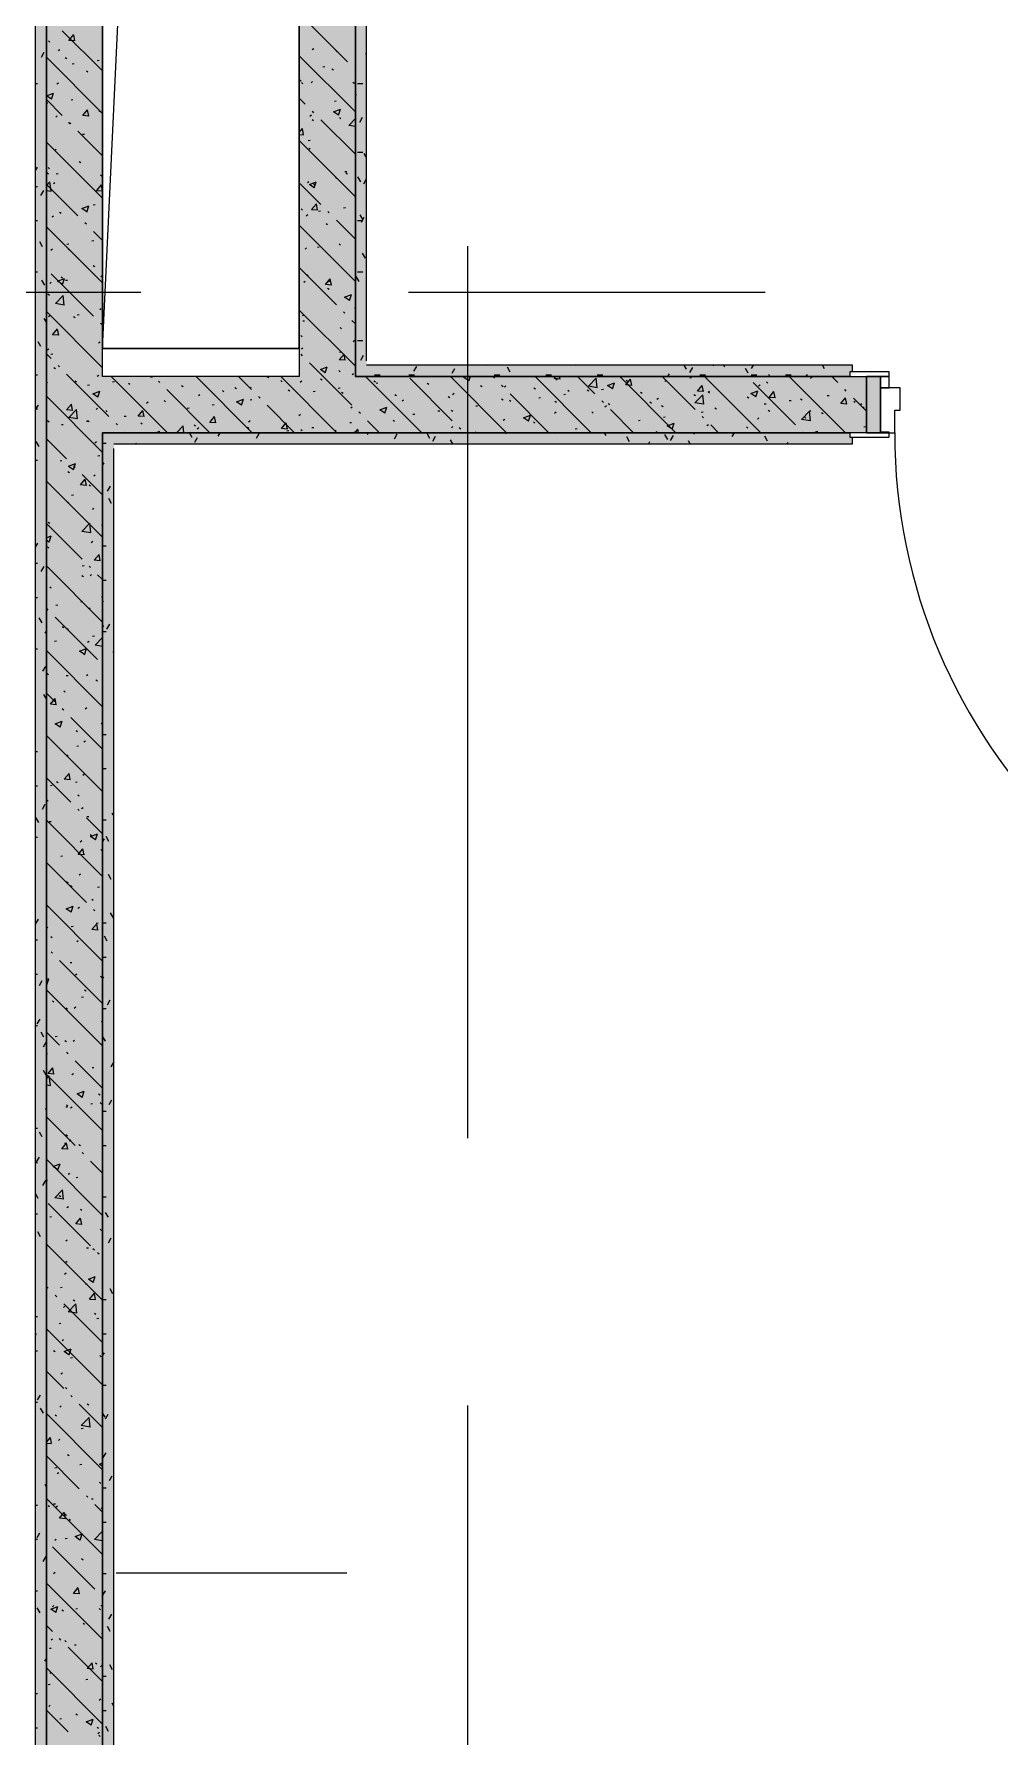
# Model space of a CAD drawing. Header units: millimetres. Extents: x -3817 to 677485, y -22715 to 103890.
# Drawn here: x 65931 to 67651, y 20640 to 23671 of the extents above; entities that cross this region are included whole.
import ezdxf

# ---------------------------------------------------------------- set-up
doc = ezdxf.new("R2010")
doc.units = ezdxf.units.MM
doc.layers.add('PDF _Геометрия', color=7, linetype='Continuous', true_color=0x1d1d1d)
doc.layers.add('PDF _Сплошная заливка', color=7, linetype='Continuous', true_color=0xffffff)

msp = doc.modelspace()

# ---------------------------------------------------------------- hatches: boundary and pattern name
at = {"layer": 'PDF _Сплошная заливка', "transparency": 33554559}
for points in [[(65933.3, 17441.3), (65953.3, 17441.3), (65953.3, 24711.3), (65933.3, 24711.3), (65933.3, 17971.4)], [(66403.3, 23061.3), (66503.3, 23061.3), (66503.3, 24611.4), (66403.3, 24611.4), (66403.3, 23623.1)], [(66503.3, 23081.3), (66523.3, 23081.3), (66523.3, 24611.4), (66503.3, 24611.4), (66503.3, 23623.1)], [(66721.3, 22961.3), (67413.3, 22961.3), (67413.3, 23061.3), (66053.3, 23061.3), (66053.3, 22961.3)]]:
    msp.add_hatch(color=256, dxfattribs=at).paths.add_polyline_path(points)
h = msp.add_hatch(color=256, dxfattribs=at)
h.paths.add_polyline_path([(78923.1, 23061.3), (78923.1, 23081.3), (78623.1, 23081.3), (78623.1, 23069.3), (78653.1, 23069.3), (78653.1, 23061.3), (78823.1, 23061.3)], flags=0)
h.paths.add_polyline_path([(77493.1, 23061.3), (77493.1, 23069.3), (77523.1, 23069.3), (77523.1, 23081.3), (76413.1, 23081.3), (76413.1, 23069.3), (76443.1, 23069.3), (76443.1, 23061.3), (77111.9, 23061.3)], flags=0)
h.paths.add_polyline_path([(68543.3, 23061.3), (69298.3, 23061.3), (69298.3, 23069.3), (69303.3, 23069.3), (69303.3, 23081.3), (68538.3, 23081.3), (68538.3, 23069.3), (68543.3, 23069.3), (68543.3, 23061.5)], flags=0)
h.paths.add_polyline_path([(66721.3, 23061.3), (67383.3, 23061.5), (67383.3, 23069.3), (67388.3, 23069.3), (67388.3, 23081.3), (66503.3, 23081.3), (66503.3, 23061.3)], flags=0)
h.paths.add_polyline_path([(70458.3, 23061.3), (74933.1, 23061.5), (74933.1, 23069.3), (74963.1, 23069.3), (74963.1, 23081.3), (70453.3, 23081.3), (70453.3, 23069.3), (70458.3, 23069.3)], flags=0)
h = msp.add_hatch(color=256, dxfattribs=at)
h.paths.add_polyline_path([(68658.3, 22941.3), (68678.3, 22941.3), (68678.3, 22961.3), (68543.3, 22960.5), (68543.3, 22953.4), (68538.3, 22953.4), (68538.3, 22941.3), (68650.3, 22941.3)], flags=0)
h.paths.add_polyline_path([(66094.2, 22941.3), (67388.3, 22941.3), (67388.3, 22953.4), (67383.3, 22953.4), (67383.3, 22961.3), (66073.3, 22961.3), (66073.3, 22941.3)], flags=0)

# ---------------------------------------------------------------- linework, layer by layer
at = {"layer": 'PDF _Геометрия', "color": 9, "lineweight": 9, "true_color": 0xc0c0c0}
for points in [[(67383.3, 23061.3), (66503.3, 23061.3), (66503.3, 24611.4), (66403.3, 24611.4), (66403.3, 23061.3), (66053.3, 23061.3), (66053.3, 24611.4), (66403.3, 24611.4), (66403.3, 24711.3), (66053.3, 24711.3), (65953.3, 24711.3), (65953.3, 17461.3), (66053.3, 17461.3), (66803.3, 17461.3), (66803.3, 16791.3), (66803.3, 17441.3), (66803.3, 17461.3), (65953.3, 17461.3), (65953.3, 24711.3), (66383.3, 24711.3), (66403.3, 24711.3), (66403.3, 25211.3), (66883.3, 25211.3), (66895.3, 25211.3)], [(67003.3, 25181.3), (67003.3, 24611.4), (66523.3, 24611.4), (66503.3, 24611.4), (66503.3, 23081.3), (66503.3, 23061.3), (67388.3, 23061.3)], [(66375.3, 24731.3), (65933.3, 24731.3), (65933.3, 24711.3), (65933.3, 17441.3), (65953.3, 17441.3)], [(67388.3, 23069.3), (67388.3, 23081.3)], [(67413.3, 22961.3), (67413.3, 23061.3)], [(68543.3, 22961.3), (68678.3, 22961.3), (68678.3, 17561.3), (66053.3, 17561.3), (66053.3, 18611.3), (66403.3, 18611.3), (66403.3, 18711.3), (66053.3, 18711.3), (66053.3, 19111.3), (66403.3, 19111.3), (66403.3, 19211.3), (66053.3, 19211.3), (66053.3, 22961.3), (67383.3, 22961.3)], [(67388.3, 22961.3), (66073.3, 22961.3), (66053.3, 22961.3), (66053.3, 19231.3), (66053.3, 19211.3), (67003.3, 19211.3), (67003.3, 18611.3), (66073.3, 18611.3), (66053.3, 18611.3), (66053.3, 17561.3), (66073.3, 17561.3), (68678.3, 17561.3), (68678.3, 17581.4), (68678.3, 22941.3), (68678.3, 22961.3), (68538.3, 22961.3)], [(67388.3, 22941.3), (67388.3, 22953.4)]]:
    msp.add_lwpolyline(points, dxfattribs=at)
at = {"layer": 'PDF _Геометрия', "color": 7, "lineweight": 9}
for points in [[(66523.3, 23089.4), (66523.3, 24591.3)], [(66053.3, 23111.3), (66111.6, 24353), (66403.3, 24411.3)], [(67388.3, 23081.3), (66523.3, 23081.3)], [(66073.3, 22941.3), (66094.2, 22941.3), (67388.3, 22941.3)], [(66073.3, 19231.3), (66073.3, 19252.3), (66073.3, 22933.3)], [(66077.3, 20932.4), (66488.2, 20932.4)]]:
    msp.add_lwpolyline(points, dxfattribs=at)
for points in [[(66403.3, 24411.3), (66403.3, 23111.3), (66053.3, 23111.3), (66053.3, 24411.3)], [(66403.3, 24411.3), (66053.3, 24411.3), (66053.3, 23111.3), (66403.3, 23111.3)]]:
    msp.add_lwpolyline(points, close=True, dxfattribs=at)
at = {"layer": 'PDF _Геометрия', "color": 252, "lineweight": 9, "true_color": 0x878787}
for points in [[(66053.3, 23605), (65981.6, 23676.6)], [(66003.9, 23658.6), (65993.3, 23659.5), (66001.9, 23669.7)], [(66003.9, 23658.5), (66001.9, 23669.6)], [(66489.5, 23621.3), (66414.1, 23696.7)], [(65957.1, 23658.5), (65959.5, 23656.3)], [(65974.2, 23641.3), (65976.9, 23643.3)], [(66426.6, 23643.2), (66429.3, 23645.2)], [(66468.2, 23641.4), (66470.7, 23639.2)], [(66053.3, 23529.5), (65953.3, 23629.5)], [(65986.9, 23629.1), (65989.7, 23627.3)], [(65999.4, 23617.9), (66002.7, 23618.3)], [(66043.9, 23623.7), (66047.2, 23624.2)], [(66503.3, 23532.1), (66403.3, 23632.1)], [(66445.4, 23612.6), (66448.7, 23613.1)], [(66461.4, 23609.1), (66464.3, 23607.3)], [(66503.3, 23607.6), (66502.1, 23608.7)], [(65972.1, 23582.1), (65974.7, 23584.1)], [(66024.4, 23605.3), (66027.2, 23603.5)], [(66403.3, 23607.1), (66404.2, 23607.2)], [(66404, 23589.2), (66406.9, 23587.4)], [(66407.1, 23584.6), (66409.6, 23582.3)], [(66424.5, 23584), (66427.1, 23586.1)], [(66498.9, 23585.2), (66501.8, 23583.4)], [(65981.6, 23525.7), (65953.3, 23554.1)], [(65953.3, 23547.8), (65955.9, 23548.2)], [(65962.3, 23554.6), (65953.5, 23560.6), (65965.9, 23565.4)], [(65962.3, 23554.6), (65965.9, 23565.3)], [(65997.1, 23553.6), (66000.5, 23554.1)], [(66414.1, 23545.9), (66403.3, 23556.7)], [(66466, 23551.4), (66469.3, 23551.8)], [(65953.3, 23537.6), (65954.3, 23537)], [(65969.9, 23522.9), (65972.6, 23524.9)], [(66028.6, 23524.8), (66018, 23525.7), (66026.5, 23536)], [(66028.6, 23524.8), (66026.5, 23535.9)], [(66046.4, 23534.8), (66049.3, 23533)], [(66422.3, 23524.8), (66425, 23526.9)], [(66426.1, 23518.7), (66428.9, 23516.9)], [(66429.2, 23530.8), (66426.7, 23533.3)], [(66503.3, 23456.7), (66441.8, 23518.2)], [(66473.4, 23526.1), (66464.5, 23532.1), (66477, 23536.9)], [(66473.4, 23526.1), (66477, 23536.8)], [(66475, 23522.4), (66477.5, 23520.1)], [(66503.3, 23506.1), (66491.4, 23507.9), (66503.3, 23520.3)], [(65992.3, 23513.4), (65994.8, 23511.1)], [(65996.7, 23510.7), (65994.2, 23513.2)], [(66053.3, 23454.1), (66009.3, 23498.1)], [(66017.7, 23492.4), (66021, 23492.8)], [(66403.3, 23495.5), (66409.1, 23502.5)], [(66403.3, 23492), (66411.2, 23491.3)], [(66411.2, 23491.3), (66409.1, 23502.4)], [(65953.3, 23483.9), (65953.7, 23483.9)], [(66053.3, 23378.6), (65953.3, 23478.6)], [(65967.8, 23463.7), (65970.4, 23465.7)], [(66503.3, 23381.2), (66403.3, 23481.2)], [(66419.2, 23481.2), (66422.5, 23481.7)], [(66420.1, 23465.6), (66422.8, 23467.7)], [(65956.5, 23433.4), (65959, 23431.1)], [(66011.8, 23443.9), (66014.6, 23442.1)], [(65953.3, 23401.4), (65959.6, 23408)], [(66009.3, 23347.2), (65953.3, 23403.2)], [(65954.4, 23424), (65957.2, 23422.2)], [(65961.6, 23391.1), (65959.6, 23408)], [(65965.6, 23404.5), (65968.3, 23406.5)], [(65970.9, 23422.2), (65974.2, 23422.7)], [(66053.2, 23391.1), (66042.6, 23392), (66051.2, 23402.2)], [(66049.3, 23420), (66052.1, 23418.2)], [(66053.3, 23391), (66051.2, 23402.2)], [(66441.8, 23367.3), (66403.3, 23405.8)], [(66418, 23406.4), (66420.6, 23408.5)], [(66430.1, 23397.2), (66421.3, 23403.2), (66433.7, 23407.9)], [(66428.9, 23404), (66431.8, 23402.2)], [(66430.1, 23397.2), (66433.7, 23407.9)], [(66467.7, 23416.3), (66470.1, 23414)], [(66484.7, 23425.9), (66488, 23426.3)], [(66486.4, 23423.8), (66489.2, 23422)], [(65953.3, 23392.4), (65961.5, 23391.1)], [(66036.4, 23366.9), (66039.8, 23367.3)], [(66425.2, 23358.5), (66433.8, 23368.7)], [(66435.9, 23357.6), (66433.8, 23368.7)], [(65963.4, 23345.3), (65966.1, 23347.4)], [(65976.4, 23353.5), (65979.3, 23351.7)], [(66025.2, 23354.1), (66016.3, 23360.1), (66028.8, 23364.8)], [(66025.2, 23354), (66028.8, 23364.8)], [(66052.9, 23345.1), (66053.3, 23344.8)], [(66406.6, 23359.5), (66409, 23357.2)], [(66415.8, 23347.3), (66418.5, 23349.3)], [(66425.2, 23358.5), (66435.8, 23357.6)], [(66437.9, 23355.8), (66441.3, 23356.2)], [(66456.8, 23352.3), (66454.3, 23354.8)], [(66503.3, 23305.8), (66469.4, 23339.7)], [(66482.4, 23361.6), (66485.8, 23362.1)], [(66053.3, 23227.7), (65953.3, 23327.7)], [(66024.4, 23332.1), (66021.8, 23334.6)], [(66053.3, 23303.2), (66036.9, 23319.6)], [(66503.3, 23230.4), (66403.3, 23330.4)], [(66451, 23333.5), (66453.8, 23331.7)], [(65961.3, 23286.1), (65963.9, 23288.2)], [(65989.7, 23296.8), (65993, 23297.2)], [(65991.8, 23288.3), (65994.3, 23286)], [(66034.2, 23302.6), (66037.5, 23303.1)], [(66052.6, 23298.6), (66053.3, 23299.2)], [(66413.6, 23288.1), (66416.3, 23290.1)], [(66435.7, 23291.5), (66439, 23292)], [(66474.5, 23297.2), (66476.9, 23295)], [(66503, 23300.4), (66503.3, 23300.4)], [(66036.7, 23258.7), (66039.5, 23256.9)], [(66469.4, 23188.8), (66403.3, 23255)], [(65959.1, 23226.9), (65961.8, 23229)], [(66036.9, 23168.7), (65961.5, 23244.1)], [(65981.9, 23225.2), (65973.1, 23231.1), (65985.5, 23235.9)], [(65979.3, 23238.8), (65982.1, 23237)], [(65981.9, 23225.1), (65985.5, 23235.9)], [(65987.4, 23232.5), (65990.7, 23232.9)], [(66050.4, 23239.5), (66053.1, 23241.5)], [(66411.5, 23228.9), (66414.1, 23230.9)], [(66416.4, 23242.6), (66419.2, 23240.8)], [(66460.5, 23223.9), (66449.9, 23224.8), (66458.4, 23235)], [(66453.9, 23218.7), (66456.7, 23216.9)], [(66456.2, 23230.3), (66459.6, 23230.7)], [(66460.5, 23223.8), (66458.5, 23235)], [(65956, 23208.2), (65958.5, 23206)], [(65985.1, 23188.5), (65969.3, 23190.9), (65983.1, 23205.4)], [(65985.1, 23188.5), (65983.2, 23205.3)], [(66467.1, 23191.1), (66469.6, 23188.9)], [(66493, 23196.7), (66484.1, 23202.6), (66496.6, 23207.4)], [(66493, 23196.6), (66496.6, 23207.4)], [(66501.7, 23183), (66503.3, 23184.2)], [(66053.3, 23076.9), (65953.3, 23176.9)], [(65956.9, 23167.8), (65959.6, 23169.8)], [(66001.3, 23168.3), (66004.2, 23166.5)], [(66008, 23171.2), (66011.3, 23171.7)], [(66048.2, 23180.3), (66050.9, 23182.3)], [(66052, 23153.6), (66049.5, 23156.1)], [(66503.3, 23079.5), (66403.3, 23179.5)], [(66409.3, 23169.7), (66412, 23171.7)], [(66409.5, 23160.1), (66412.8, 23160.6)], [(66484.5, 23173.7), (66482, 23176.2)], [(66503.3, 23155), (66497.1, 23161.2)], [(65975.1, 23134.8), (65964.4, 23135.7), (65973, 23145.9)], [(65975.1, 23134.7), (65973, 23145.8)], [(66406, 23134.3), (66408.5, 23132)], [(66475.9, 23148.2), (66478.7, 23146.4)], [(66499.5, 23123.8), (66502.2, 23125.9)], [(65961.5, 23093.3), (65953.3, 23101.5)], [(65954.8, 23108.6), (65957.4, 23110.6)], [(65961.2, 23101.1), (65964.5, 23101.5)], [(66046.1, 23121.1), (66048.7, 23123.1)], [(66052.4, 23120), (66053.3, 23119.1)], [(66409.1, 23098.3), (66406.6, 23100.8)], [(66407.2, 23110.5), (66409.8, 23112.5)], [(66485.2, 23090.1), (66474.5, 23091.1), (66483.1, 23101.3)], [(66475, 23104.8), (66478.3, 23105.2)], [(66485.2, 23090.1), (66483.1, 23101.2)], [(65966.7, 23077.4), (65969.5, 23075.6)], [(65976.6, 23078.2), (65974.1, 23080.7)], [(66064.6, 22990.2), (66053.3, 23001.5), (65989.2, 23065.6)], [(65991.3, 23063.1), (65993.8, 23060.8)], [(66043.9, 23061.9), (66046.6, 23063.9)], [(66497.1, 23010.3), (66446, 23061.3), (66421.6, 23085.7)], [(66449.7, 23067.8), (66440.9, 23073.7), (66453.3, 23078.5)], [(66449.7, 23067.7), (66453.3, 23078.4)], [(66473.9, 23072.1), (66476.4, 23069.8)], [(66497.3, 23064.6), (66500, 23066.7)], [(65953.3, 23049.9), (65955.3, 23051.4)], [(66004.2, 23053.5), (66007, 23051.7)], [(66026.7, 23045.8), (66030, 23046.2)], [(66044.8, 23024.6), (66036, 23030.6), (66048.4, 23035.4)], [(66044.8, 23024.6), (66048.4, 23035.3)], [(66168.8, 22961.3), (66068.8, 23061.3)], [(66071.2, 23051.6), (66074.5, 23052.1)], [(66099.1, 23049.5), (66101.9, 23047.7)], [(66138.6, 23060.5), (66141.9, 23060.9)], [(66155.1, 23050.5), (66152.6, 23053)], [(66243.1, 22962.5), (66167.7, 23037.9)], [(66194, 23045.5), (66196.9, 23043.7)], [(66319.7, 22961.3), (66219.7, 23061.3)], [(66266.6, 23036.5), (66269, 23034.2)], [(66288.9, 23041.5), (66291.8, 23039.7)], [(66318.5, 23037.9), (66295.1, 23061.3)], [(66315.2, 23039.9), (66317.9, 23042)], [(66346.4, 23061.3), (66349.2, 23059.6)], [(66370.3, 23054.3), (66372.7, 23052)], [(66470.5, 22961.3), (66370.5, 23061.3)], [(66383.9, 23037.5), (66386.7, 23035.7)], [(66405, 23051.3), (66407.7, 23053.4)], [(66428.2, 23034.7), (66431.5, 23035.1)], [(66441.3, 23057.4), (66444.1, 23055.6)], [(66472.7, 23040.5), (66476, 23041)], [(66478.8, 23033.5), (66481.6, 23031.7)], [(66621.4, 22961.3), (66521.4, 23061.3)], [(66536.2, 23053.4), (66539, 23051.6)], [(66540.1, 23049.4), (66543.4, 23049.8)], [(66675.6, 22982.6), (66600.2, 23058.1)], [(66631.1, 23049.4), (66633.9, 23047.6)], [(66772.3, 22961.3), (66672.3, 23061.3)], [(66705.2, 23053.5), (66696.4, 23059.5), (66701.3, 23061.3)], [(66705.2, 23053.5), (66707.9, 23061.3)], [(66726, 23045.3), (66728.9, 23043.5)], [(66751, 23058.1), (66747.7, 23061.3)], [(66766.1, 23043), (66763.6, 23045.5)], [(66768.6, 23042.7), (66771.3, 23044.7)], [(66820.9, 23041.3), (66823.8, 23039.5)], [(66923.1, 22961.3), (66823.1, 23061.3)], [(66867.8, 23056.7), (66857.1, 23057.6), (66860.3, 23061.3)], [(66859.9, 23055.2), (66862.6, 23057.3)], [(66867.8, 23056.6), (66866.9, 23061.3)], [(66881.4, 23037.2), (66883.8, 23034.9)], [(66929.6, 23030.4), (66898.6, 23061.3)], [(66915.9, 23037.3), (66918.7, 23035.5)], [(66933.9, 23041.3), (66918.1, 23043.8), (66931.9, 23058.2)], [(66933.9, 23041.3), (66931.9, 23058.2)], [(66941.6, 23038.3), (66944.9, 23038.7)], [(66960.8, 23039.3), (66951.9, 23045.2), (66964.4, 23050)], [(66960.8, 23039.2), (66964.4, 23050)], [(67074, 22961.3), (66974, 23061.3)], [(66995.3, 23045.5), (66984.7, 23046.4), (66993.2, 23056.6)], [(66985.1, 23055), (66987.5, 23052.7)], [(66995.3, 23045.4), (66993.3, 23056.6)], [(67010.8, 23033.3), (67013.6, 23031.5)], [(67108.1, 23002.7), (67049.5, 23061.3)], [(67053.9, 23053.1), (67057.2, 23053.5)], [(67098.4, 23058.9), (67101.7, 23059.4)], [(67122.8, 23034.3), (67112.2, 23035.3), (67120.8, 23045.5)], [(67122.8, 23034.3), (67120.8, 23045.4)], [(67224.9, 22961.3), (67124.9, 23061.3)], [(67131.2, 23033.3), (67133.9, 23035.3)], [(67131.4, 23033.8), (67133.8, 23031.5)], [(67216.3, 23025), (67207.4, 23031), (67219.9, 23035.8)], [(67286.6, 22975.1), (67211.2, 23050.5)], [(67216.3, 23025), (67219.9, 23035.7)], [(67221, 23044.6), (67223.7, 23046.7)], [(67235, 23051.6), (67237.5, 23049.3)], [(67250.3, 23023.2), (67239.7, 23024.1), (67248.3, 23034.3)], [(67250.4, 23023.1), (67248.3, 23034.3)], [(67375.7, 22961.3), (67275.7, 23061.3)], [(67313.4, 23058), (67316, 23060)], [(67362.1, 23050.5), (67351.2, 23061.3)], [(67377.1, 23035.4), (67374.6, 23037.9)], [(66053.3, 22926), (65953.3, 23026)], [(65999.7, 23001), (65989.1, 23001.9), (65997.7, 23012.2)], [(66008.7, 22985.9), (65992.9, 22988.3), (66006.7, 23002.8)], [(65999.7, 23001), (65997.7, 23012.1)], [(66008.7, 22985.8), (66006.7, 23002.7)], [(66041.7, 23002.7), (66044.4, 23004.7)], [(66131.6, 23014.1), (66134.2, 23016.1)], [(66162.9, 23018.7), (66165.3, 23016.4)], [(66204.1, 23005.1), (66207.4, 23005.6)], [(66223.9, 23027.4), (66226.6, 23029.5)], [(66248.6, 23011), (66251.9, 23011.4)], [(66300.3, 23010.4), (66291.5, 23016.4), (66303.9, 23021.1)], [(66300.3, 23010.4), (66303.9, 23021.1)], [(66315.9, 23019.9), (66319.2, 23020.3)], [(66333.6, 23022.9), (66331.1, 23025.4)], [(66395.1, 22961.3), (66346.2, 23010.3)], [(66495.2, 23005.5), (66497.8, 23007.5)], [(66555.8, 22996.2), (66547, 23002.1), (66559.4, 23006.9)], [(66555.9, 22996.1), (66559.5, 23006.9)], [(66573.7, 23029.5), (66576.5, 23027.7)], [(66586.5, 23018), (66589.1, 23020)], [(66668.6, 23025.5), (66671.4, 23023.7)], [(66676.3, 23029.4), (66678.9, 23031.4)], [(66717.4, 23008.8), (66720.7, 23009.2)], [(66763.5, 23021.5), (66766.3, 23019.7)], [(66777.7, 23019.4), (66780.2, 23017.1)], [(66847.7, 22961.3), (66778.7, 23030.4)], [(66829.7, 23023.5), (66833, 23024)], [(66858.4, 23017.4), (66861.3, 23015.6)], [(66874.2, 23029.4), (66877.5, 23029.8)], [(66944.7, 23015.3), (66942.1, 23017.8)], [(66947.6, 23007.4), (66950.2, 23009.4)], [(66953.3, 23013.4), (66956.2, 23011.6)], [(66998.6, 22961.3), (66957.2, 23002.7)], [(67027.7, 23016), (67030.1, 23013.7)], [(67039.9, 23020.7), (67042.6, 23022.8)], [(67048.3, 23009.4), (67051.1, 23007.6)], [(67105.7, 23029.3), (67108.5, 23027.5)], [(67123.6, 23011.9), (67107.8, 23014.4), (67121.7, 23028.8)], [(67123.7, 23011.9), (67121.7, 23028.8)], [(67143.2, 23005.4), (67146, 23003.6)], [(67200.6, 23025.3), (67203.4, 23023.5)], [(67231.2, 23012.4), (67234.5, 23012.9)], [(67275.7, 23018.3), (67279.1, 23018.7)], [(67295.5, 23021.3), (67298.3, 23019.5)], [(67343.1, 23027.2), (67346.4, 23027.6)], [(67377.9, 23012), (67367.3, 23013), (67375.8, 23023.2)], [(67377.9, 23012), (67375.8, 23023.1)], [(67413.3, 22999.3), (67389.7, 23022.9)], [(67390.4, 23017.3), (67393.2, 23015.5)], [(67402.5, 23011.3), (67405.1, 23013.3)], [(67406.6, 23007.1), (67409.1, 23004.9)], [(65955.5, 22983.1), (65958, 22980.8)], [(65979.9, 22975.6), (65983.3, 22976.1)], [(66024.4, 22981.5), (66027.8, 22981.9)], [(66026.3, 22983), (66029.1, 22981.2)], [(66059.2, 23000.9), (66061.7, 22998.6)], [(66079.7, 22975.1), (66077.2, 22977.6)], [(66091.8, 22990.4), (66095.1, 22990.8)], [(66127.3, 22989.9), (66116.6, 22990.8), (66125.2, 23001)], [(66121.2, 22979), (66124, 22977.2)], [(66127.3, 22989.8), (66125.2, 23000.9)], [(66185, 22961.3), (66196.5, 22973.3)], [(66197.9, 22961.3), (66196.5, 22973.3)], [(66216.1, 22975), (66218.9, 22973.2)], [(66254.8, 22978.7), (66244.2, 22979.6), (66252.7, 22989.8)], [(66254.8, 22978.6), (66252.7, 22989.8)], [(66313, 22980.7), (66315.7, 22982.8)], [(66382.3, 22967.5), (66371.7, 22968.5), (66380.3, 22978.7)], [(66382.3, 22967.5), (66380.3, 22978.6)], [(66402.8, 22992.1), (66405.5, 22994.2)], [(66493.3, 22979.3), (66496.6, 22979.7)], [(66512.2, 22995.2), (66509.6, 22997.7)], [(66546, 22961.3), (66524.7, 22982.6)], [(66570.3, 22983.8), (66572.8, 22981.5)], [(66605.6, 22994), (66608.9, 22994.5)], [(66650.1, 22999.9), (66653.4, 23000.3)], [(66674, 23001.6), (66676.5, 22999.3)], [(66674.1, 22970.2), (66676.8, 22972.2)], [(66766.5, 22983.5), (66769.1, 22985.5)], [(66811.4, 22981.9), (66802.5, 22987.9), (66815, 22992.7)], [(66811.4, 22981.9), (66815, 22992.6)], [(66820.3, 22980.4), (66822.8, 22978.1)], [(66857.8, 22996), (66860.4, 22998.1)], [(66924, 22998.2), (66926.4, 22995.9)], [(67007.1, 22982.9), (67010.4, 22983.4)], [(67051.6, 22988.8), (67054.9, 22989.2)], [(67066.9, 22967.7), (67058, 22973.7), (67070.5, 22978.4)], [(67066.9, 22967.6), (67070.5, 22978.4)], [(67118.9, 22997.7), (67122.3, 22998.1)], [(67123.2, 22987.7), (67120.7, 22990.2)], [(67129, 22974.1), (67131.7, 22976.1)], [(67149.5, 22961.3), (67135.8, 22975.1)], [(67218.8, 22985.5), (67221.5, 22987.5)], [(67238.1, 23001.4), (67240.9, 22999.6)], [(67313.4, 22982.5), (67297.6, 22984.9), (67311.4, 22999.4)], [(67302.9, 22989.3), (67305.4, 22987.1)], [(67311.2, 22998.8), (67313.9, 23000.8)], [(67313.4, 22982.4), (67311.4, 22999.3)], [(67333, 22997.4), (67335.8, 22995.6)], [(67408.6, 22971.8), (67411.9, 22972.3)], [(65989.2, 22914.7), (65953.3, 22950.6)], [(66039.6, 22943.5), (66042.2, 22945.6)], [(66093.4, 22961.3), (66092.2, 22962.5)], [(66148.1, 22961.3), (66154.5, 22963.8)], [(66153.7, 22961.3), (66154.5, 22963.8)], [(66221.7, 22968.2), (66224.4, 22970.3)], [(66311, 22971), (66313.8, 22969.2)], [(66381.4, 22964.5), (66384.8, 22965)], [(66405.9, 22967), (66408.7, 22965.2)], [(66425.9, 22970.4), (66429.3, 22970.8)], [(66466.6, 22966), (66469.1, 22963.7)], [(66500.8, 22963), (66503.4, 22961.3)], [(66502.6, 22961.3), (66507.8, 22967.5)], [(66508.9, 22961.3), (66507.8, 22967.5)], [(66690.7, 22967.5), (66688.2, 22970.1)], [(66716.6, 22962.6), (66717.9, 22961.3)], [(66894.8, 22968.1), (66898.1, 22968.6)], [(67037.8, 22961.5), (67040.4, 22963.6)], [(67199.3, 22971.5), (67201.7, 22969.3)], [(67300.4, 22961.3), (67299.2, 22962.5)], [(67318.6, 22961.3), (67326, 22964.2)], [(67325.1, 22961.3), (67326, 22964.1)], [(65977.7, 22911.4), (65981, 22911.8)], [(66045, 22920.2), (66048.3, 22920.7)], [(65991.6, 22892.2), (65994.5, 22890.4)], [(65992.7, 22901.7), (66005.1, 22906.5)], [(65992.7, 22901.7), (66001.5, 22895.7)], [(66001.6, 22895.7), (66005.2, 22906.4)], [(66004.2, 22899.6), (66001.7, 22902.2)], [(66053.3, 22850.6), (66016.8, 22887.1)], [(66037.4, 22884.3), (66040.1, 22886.4)], [(66051.8, 22894.8), (66053.3, 22893.5)], [(66053.3, 22775.1), (65953.3, 22875.1)], [(66024.4, 22867.3), (66013.8, 22868.2), (66022.3, 22878.4)], [(66024.4, 22867.2), (66022.4, 22878.4)], [(66029.1, 22868.3), (66031.9, 22866.5)], [(65990.8, 22838), (65993.2, 22835.7)], [(65998.2, 22850.1), (66001.6, 22850.5)], [(66035.3, 22825.1), (66037.9, 22827.2)], [(66016.8, 22736.2), (65953.3, 22799.8)], [(65956.3, 22801.8), (65959.1, 22800)], [(66032.3, 22783.2), (66016.4, 22785.7), (66030.3, 22800.1)], [(66032.3, 22783.2), (66030.3, 22800.1)], [(66051.2, 22797.8), (66053.3, 22796.5)], [(65953.3, 22780.2), (65954.8, 22780.4)], [(65953.3, 22774.2), (65961.9, 22777.5)], [(65953.3, 22770.2), (65958.3, 22766.8)], [(65958.3, 22766.7), (65961.9, 22777.5)], [(66033.1, 22766), (66035.8, 22768)], [(65955, 22757.9), (65957.4, 22755.7)], [(66049.1, 22733.5), (66038.4, 22734.5), (66047, 22744.7)], [(66049.1, 22733.5), (66047, 22744.6)], [(66053.3, 22624.3), (65953.3, 22724.3)], [(66016.5, 22706.9), (66019.4, 22705.1)], [(66017, 22724.6), (66020.3, 22725.1)], [(66031.9, 22721.1), (66029.4, 22723.6)], [(66030.9, 22706.8), (66033.6, 22708.8)], [(66053.3, 22699.8), (66044.5, 22708.5)], [(65959.1, 22687.1), (65962, 22685.3)], [(66051.3, 22669.7), (66053.3, 22667.9)], [(65956.5, 22645.7), (65954, 22648.2)], [(65970.2, 22654.5), (65973.5, 22655)], [(66014.7, 22660.4), (66018, 22660.8)], [(66028.8, 22647.6), (66031.4, 22649.6)], [(66044.5, 22557.7), (65969, 22633.1)], [(65981.2, 22616.6), (65984, 22614.8)], [(65990.2, 22612.8), (65992.7, 22610.6)], [(65967.9, 22590.2), (65971.3, 22590.7)], [(66026.6, 22588.4), (66029.3, 22590.4)], [(66035.3, 22599.1), (66038.6, 22599.6)], [(66053.3, 22581), (66040, 22583.1), (66053.3, 22596.9)], [(66053.3, 22473.4), (65953.3, 22573.4)], [(66021.1, 22566.3), (66012.3, 22572.2), (66024.7, 22577)], [(66021.2, 22566.2), (66024.8, 22577)], [(65954.4, 22532.8), (65956.9, 22530.5)], [(65988.5, 22529), (65991.8, 22529.4)], [(66024.5, 22529.2), (66027.1, 22531.2)], [(66041.5, 22521.7), (66044.3, 22519.9)], [(65969, 22482.2), (65953.3, 22498)], [(65970.9, 22477.2), (65960.3, 22478.1), (65968.8, 22488.4)], [(65970.9, 22477.2), (65968.8, 22488.3)], [(65984, 22501.8), (65986.9, 22500)], [(65984.1, 22467.2), (65981.6, 22469.7)], [(66022.3, 22470), (66025, 22472)], [(65977.9, 22437.3), (65969, 22443.3), (65981.5, 22448.1)], [(65977.9, 22437.3), (65981.5, 22448)], [(66053.3, 22398), (65996.7, 22454.6)], [(66006.1, 22431.3), (66008.9, 22429.5)], [(66050.8, 22444.5), (66053.3, 22442.3)], [(66053.3, 22322.5), (65953.3, 22422.5)], [(66007.2, 22403.5), (66010.6, 22404)], [(66020.1, 22410.8), (66022.8, 22412.9)], [(66051.8, 22409.4), (66053.3, 22409.6)], [(65989.7, 22387.7), (65992.2, 22385.4)], [(65996.7, 22303.7), (65953.3, 22347.2)], [(65971.5, 22340.5), (65974.3, 22338.7)], [(65995.6, 22343.5), (65984.9, 22344.4), (65993.5, 22354.6)], [(65995.6, 22343.4), (65993.5, 22354.6)], [(66005, 22339.3), (66008.3, 22339.7)], [(66018, 22351.6), (66020.6, 22353.7)], [(65953.9, 22307.7), (65956.4, 22305.4)], [(65960.5, 22333.4), (65963.8, 22333.8)], [(66009, 22316.6), (66011.8, 22314.8)], [(66011.8, 22288.6), (66009.3, 22291.1)], [(66015.8, 22292.4), (66018.5, 22294.5)], [(66053.3, 22247.2), (66024.4, 22276.1)], [(66025.5, 22278), (66028.9, 22278.4)], [(66053.3, 22171.7), (65953.3, 22271.7)], [(65958.2, 22269.1), (65961.5, 22269.6)], [(66031, 22246.1), (66033.8, 22244.3)], [(66040.7, 22236.8), (66031.9, 22242.8), (66044.4, 22247.6)], [(66040.8, 22236.8), (66044.4, 22247.5)], [(66020.2, 22209.7), (66009.6, 22210.7), (66018.2, 22220.9)], [(66013.6, 22233.3), (66016.3, 22235.3)], [(66020.2, 22209.7), (66018.2, 22220.8)], [(66050.3, 22219.4), (66052.7, 22217.1)], [(66024.4, 22125.2), (65953.3, 22196.3)], [(65978.8, 22207.9), (65982.1, 22208.3)], [(65989.2, 22162.5), (65991.7, 22160.3)], [(65996.4, 22155.2), (65999.2, 22153.4)], [(66011.5, 22174.1), (66014.1, 22176.1)], [(66033.9, 22131.3), (66036.7, 22129.5)], [(66044.3, 22152.5), (66047.6, 22153)], [(66053.3, 22020.8), (65953.3, 22120.8)], [(65997.5, 22107.9), (65988.6, 22113.8), (66001.1, 22118.6)], [(65997.5, 22107.8), (66001.1, 22118.6)], [(66009.3, 22114.9), (66012, 22116.9)], [(66039.4, 22110.1), (66036.9, 22112.6)], [(66053.3, 22096.3), (66052, 22097.5)], [(65953.4, 22082.5), (65955.9, 22080.2)], [(65961, 22064.8), (65963.8, 22063)], [(65997.5, 22082.4), (66000.8, 22082.8)], [(66044.9, 22076), (66034.3, 22076.9), (66042.8, 22087.1)], [(66042, 22088.3), (66045.3, 22088.7)], [(66044.9, 22075.9), (66042.9, 22087.1)], [(65964, 22034.7), (65961.5, 22037.2)], [(66007.2, 22055.7), (66009.8, 22057.7)], [(65953.3, 22012.6), (65954.1, 22012.7)], [(66052, 21946.7), (65976.6, 22022.1)], [(65995.3, 22018.1), (65998.6, 22018.6)], [(65953.3, 21987.9), (65957.8, 21989.7)], [(65953.3, 21979.6), (65954.2, 21979)], [(65954.2, 21978.9), (65957.8, 21989.6)], [(66005, 21996.5), (66007.7, 21998.5)], [(66049.7, 21994.2), (66052.2, 21992)], [(66053.3, 21869.9), (65953.3, 21969.9)], [(65963.9, 21950.1), (65966.7, 21948.3)], [(66015.8, 21956.9), (66019.1, 21957.3)], [(66021.3, 21970), (66024.1, 21968.2)], [(65988.7, 21937.4), (65991.1, 21935.1)], [(66002.8, 21937.3), (66005.5, 21939.4)], [(66053.3, 21912.2), (66051.5, 21913.3), (66053.3, 21914)], [(65976.6, 21871.2), (65953.3, 21894.5)], [(65969, 21886.7), (65972.4, 21887.2)], [(65953.3, 21857), (65955.3, 21855.1)], [(65985.9, 21879.6), (65988.8, 21877.8)], [(65991.7, 21856.1), (65989.2, 21858.7)], [(66000.7, 21878.1), (66003.3, 21880.2)], [(65966.7, 21819.7), (65956.1, 21820.6), (65964.6, 21830.8)], [(65966.7, 21819.6), (65964.7, 21830.8)], [(65998.5, 21818.9), (66001.2, 21821)], [(66053.3, 21794.5), (66004.2, 21843.6)], [(66034.6, 21831.4), (66037.9, 21831.8)], [(66053.3, 21719.1), (65953.3, 21819.1)], [(65953.3, 21811.1), (65958.4, 21816.4)], [(65953.3, 21800.6), (65960.4, 21799.5)], [(65960.4, 21799.5), (65958.4, 21816.4)], [(65953.3, 21787.5), (65954.1, 21786.9)], [(65987.8, 21761.3), (65991.1, 21761.7)], [(65988.8, 21764.9), (65991.6, 21763.1)], [(65996.3, 21759.7), (65999, 21761.8)], [(66017.1, 21778.4), (66008.3, 21784.4), (66020.7, 21789.2)], [(66017.1, 21778.4), (66020.7, 21789.1)], [(66032.3, 21767.1), (66035.6, 21767.6)], [(66046.2, 21784.7), (66049, 21782.9)], [(66049.2, 21769.1), (66051.7, 21766.8)], [(66004.2, 21692.7), (65953.3, 21743.7)], [(65988.1, 21712.2), (65990.6, 21710)], [(65994.2, 21700.6), (65996.8, 21702.6)], [(66052.9, 21705.9), (66053.3, 21705.9)], [(65991.4, 21685.9), (65980.7, 21686.9), (65989.3, 21697.1)], [(65985.5, 21697), (65988.8, 21697.4)], [(65991.4, 21685.9), (65989.3, 21697)], [(66010.8, 21694.4), (66013.7, 21692.6)], [(66019.3, 21677.6), (66016.8, 21680.1)], [(66053.3, 21568.2), (65953.3, 21668.2)], [(65973.8, 21649.5), (65965, 21655.5), (65977.4, 21660.2)], [(65973.8, 21649.5), (65977.5, 21660.2)], [(65992, 21641.4), (65994.7, 21643.4)], [(66053.3, 21643.7), (66031.9, 21665)], [(65953.3, 21631.4), (65954.8, 21629.9)], [(65983.9, 21596.9), (65968.1, 21599.4), (65982, 21613.8)], [(65983.9, 21596.9), (65982, 21613.7)], [(66006.1, 21635.7), (66009.4, 21636.2)], [(66031.9, 21514.2), (65956.5, 21589.6)], [(65976.2, 21603.5), (65979, 21601.7)], [(65989.9, 21582.2), (65992.5, 21584.2)], [(66013.7, 21579.6), (66016.5, 21577.8)], [(65959.3, 21565.6), (65962.6, 21566.1)], [(66016, 21552.2), (66005.4, 21553.1), (66014, 21563.3)], [(66016.1, 21552.1), (66014, 21563.3)], [(65987.7, 21523), (65990.4, 21525)], [(66048.7, 21543.9), (66051.2, 21541.7)], [(66053.3, 21417.3), (65953.3, 21517.3)], [(65987.6, 21487.1), (65990.1, 21484.8)], [(66024.8, 21510.3), (66028.2, 21510.7)], [(66035.8, 21509.1), (66038.6, 21507.3)], [(66047, 21499.1), (66044.5, 21501.6)], [(65985.5, 21463.8), (65988.2, 21465.8)], [(66036.7, 21449), (66027.9, 21455), (66040.3, 21459.7)], [(66036.7, 21448.9), (66040.3, 21459.7)], [(65956.5, 21438.7), (65953.3, 21441.9)], [(65978.1, 21440.1), (65981.4, 21440.6)], [(66022.6, 21446), (66025.9, 21446.4)], [(66030.1, 21419.4), (66038.7, 21429.6)], [(66040.7, 21418.4), (66038.7, 21429.5)], [(65953.3, 21405.8), (65954.3, 21404.8)], [(65971.6, 21423.6), (65969, 21426.2)], [(65983.4, 21404.6), (65986, 21406.7)], [(66053.3, 21341.9), (65984.1, 21411.1)], [(66007.5, 21394.3), (65991.7, 21396.7), (66005.5, 21411.2)], [(66001.1, 21418.3), (66004, 21416.5)], [(66007.5, 21394.2), (66005.6, 21411.1)], [(66030.1, 21419.4), (66040.7, 21418.5)], [(66053.3, 21266.5), (65953.3, 21366.5)], [(65975.8, 21375.9), (65979.1, 21376.3)], [(66038.6, 21394.4), (66041.5, 21392.6)], [(66043.1, 21384.7), (66046.5, 21385.2)], [(65981.2, 21345.4), (65983.9, 21347.5)], [(65965.8, 21327.9), (65968.6, 21326.1)], [(65993.4, 21320.1), (65984.6, 21326), (65997, 21330.8)], [(65993.5, 21320), (65997.1, 21330.7)], [(65996.4, 21314.6), (65999.7, 21315.1)], [(66048.2, 21318.8), (66050.6, 21316.5)], [(65984.1, 21260.2), (65953.3, 21291.1)], [(65979.1, 21286.2), (65981.7, 21288.3)], [(65987.1, 21261.9), (65989.6, 21259.7)], [(65999.2, 21245.1), (65996.7, 21247.6)], [(66053.3, 21115.6), (65953.3, 21215.6)], [(65976.9, 21227), (65979.5, 21229.1)], [(66053.3, 21191.1), (66011.8, 21232.6)], [(66026.1, 21233), (66028.9, 21231.2)], [(65953.3, 21201.7), (65953.8, 21201.9)], [(65953.3, 21200.2), (65953.8, 21201.8)], [(65968.6, 21213.1), (65971.5, 21211.3)], [(66015.1, 21189.2), (66018.4, 21189.6)], [(66031.1, 21191.6), (66015.3, 21194.1), (66029.1, 21208.5)], [(66031.1, 21191.6), (66029.1, 21208.5)], [(65953.3, 21180.1), (65953.8, 21179.7)], [(65953.3, 21164.7), (65960.5, 21173.3)], [(65953.3, 21162.9), (65962.5, 21162.1)], [(65962.5, 21162.1), (65960.5, 21173.2)], [(65974.7, 21167.9), (65977.4, 21169.9)], [(66011.8, 21081.7), (65953.3, 21140.2)], [(65990.7, 21142.6), (65993.5, 21140.8)], [(66012.8, 21124.9), (66016.2, 21125.3)], [(66053.3, 21121.6), (66047.5, 21125.5), (66053.3, 21127.7)], [(65968.3, 21119), (65971.6, 21119.5)], [(65972.6, 21108.7), (65975.2, 21110.7)], [(66047.7, 21093.6), (66050.1, 21091.4)], [(66053.3, 20964.7), (65953.3, 21064.7)], [(66026.9, 21066.6), (66024.4, 21069.1)], [(66033.4, 21063.6), (66036.7, 21064.1)], [(65956.1, 21051.8), (65958.9, 21050)], [(65966.1, 21054.8), (65969.4, 21055.2)], [(65970.4, 21049.5), (65973.1, 21051.5)], [(65987.2, 21028.4), (65976.6, 21029.3), (65985.1, 21039.5)], [(65987.2, 21028.3), (65985.2, 21039.5)], [(65986.6, 21036.8), (65989, 21034.5)], [(66053.3, 21040.2), (66039.4, 21054)], [(66051, 21047.8), (66053.3, 21046.3)], [(65993.5, 21027.9), (65996.4, 21026.1)], [(66053.3, 20989.2), (66038.8, 20991.5), (66052.7, 21005.9)], [(66053.3, 21001), (66052.7, 21005.9)], [(66039.4, 20903.2), (65964, 20978.6)], [(65968.2, 20990.3), (65970.9, 20992.3)], [(65986.6, 20993.5), (65990, 20993.9)], [(66013, 20990.6), (66004.2, 20996.6), (66016.7, 21001.4)], [(66013.1, 20990.6), (66016.7, 21001.3)], [(66015.6, 20957.4), (66018.4, 20955.6)], [(66053.3, 20813.9), (65953.3, 20913.9)], [(65966.1, 20931.1), (65968.7, 20933.1)], [(66052.1, 20938.2), (66053.3, 20938.3)], [(66011.9, 20894.6), (66001.2, 20895.6), (66009.8, 20905.8)], [(66011.9, 20894.6), (66009.8, 20905.7)], [(66053.3, 20889.3), (66052, 20890.6)], [(65969.8, 20861.7), (65960.9, 20867.6), (65973.4, 20872.4)], [(65963.9, 20871.9), (65966.6, 20874)], [(65969.8, 20861.6), (65973.4, 20872.4)], [(65981, 20866.5), (65983.8, 20864.7)], [(66005.4, 20868), (66008.7, 20868.5)], [(66047.1, 20868.5), (66049.6, 20866.2)], [(66049.9, 20873.9), (66053.2, 20874.3)], [(65964, 20827.7), (65953.3, 20838.5)], [(66018.5, 20842.7), (66021.3, 20840.9)], [(66051.6, 20824.1), (66053.3, 20825.4)], [(65958.6, 20797.9), (65961.9, 20798.3)], [(65961.8, 20812.7), (65964.4, 20814.8)], [(65979.1, 20812.6), (65976.6, 20815.1)], [(65986, 20811.6), (65988.5, 20809.4)], [(66053.3, 20738.5), (65991.7, 20800.1)], [(66003.1, 20803.8), (66006.4, 20804.2)], [(66053.3, 20663), (65953.3, 20763)], [(66036.5, 20760.9), (66025.9, 20761.8), (66034.5, 20772.1)], [(66036.5, 20760.9), (66034.5, 20772)], [(66040.5, 20772.2), (66043.3, 20770.4)], [(66049.4, 20764.9), (66052.1, 20767)], [(65956.3, 20733.6), (65959.7, 20734.1)], [(65959.6, 20753.5), (65962.3, 20755.6)], [(66023.7, 20742.5), (66027, 20742.9)], [(66047.2, 20705.7), (66049.9, 20707.8)], [(65991.7, 20649.2), (65953.3, 20687.6)], [(65957.4, 20694.4), (65960.1, 20696.4)], [(65976.9, 20672.4), (65980.2, 20672.8)], [(66005.9, 20681.3), (66008.7, 20679.5)], [(66032.7, 20661.2), (66023.8, 20667.1), (66036.3, 20671.9)], [(66032.7, 20661.1), (66036.3, 20671.8)], [(66043.4, 20657.4), (66046.2, 20655.6)], [(66045.1, 20646.5), (66047.7, 20648.6)], [(66046.6, 20643.3), (66049.1, 20641.1)]]:
    msp.add_lwpolyline(points, dxfattribs=at)
at = {"layer": 'PDF _Геометрия', "color": 253, "lineweight": 9, "true_color": 0x9b9b9b}
for points in [[(65948.9, 23637.9), (65943.9, 23629.2)], [(66523.3, 23633.9), (66522, 23636.1)], [(65933.3, 23582.6), (65937.7, 23582.6)], [(66506.8, 23582.6), (66516.8, 23582.6)], [(66504.4, 23563.6), (66503.3, 23561.7)], [(66515.5, 23522), (66510.5, 23513.3)], [(66506.8, 23460.7), (66516.8, 23460.7)], [(66523.3, 23451.1), (66519, 23458.4)], [(65936.7, 23433.9), (65933.3, 23427.9)], [(65933.3, 23399.7), (65937.7, 23399.7)], [(66512.9, 23408), (66507.9, 23416.7)], [(66522.6, 23412.3), (66517.6, 23403.6)], [(65947.9, 23392.2), (65942.8, 23383.5)], [(65933.3, 23338.8), (65937.7, 23338.8)], [(65953.3, 23341), (65952.5, 23342.4)], [(66506.8, 23338.8), (66516.8, 23338.8)], [(66517, 23340), (66512, 23348.7)], [(66518.5, 23344.3), (66513.5, 23335.6)], [(65946.3, 23292.1), (65941.3, 23300.8)], [(66521.1, 23272), (66516, 23280.7)], [(65933.3, 23247.3), (65937.7, 23247.3)], [(66506.8, 23247.3), (66516.8, 23247.3)], [(65950.4, 23224.1), (65945.4, 23232.8)], [(66509.9, 23230.3), (66504.9, 23239)], [(65953.3, 23158.2), (65949.5, 23164.7)], [(66506.8, 23125.4), (66516.8, 23125.4)], [(65943.3, 23114.4), (65938.3, 23123.1)], [(66517.4, 23098.6), (66512.4, 23089.9)], [(65933.3, 23064.5), (65937.7, 23064.5)], [(66537.3, 23064.5), (66547.3, 23064.5)], [(66598.2, 23064.5), (66608.3, 23064.5)], [(66611.8, 23079.2), (66606.8, 23070.5)], [(66679.9, 23075.2), (66674.9, 23066.5)], [(66737.4, 23080.1), (66736.7, 23081.3)], [(66750.6, 23064.5), (66760.7, 23064.5)], [(66779.1, 23069), (66774, 23077.7)], [(66842.1, 23064.5), (66852.1, 23064.5)], [(66894.6, 23081.3), (66894.2, 23080.6)], [(66933.5, 23064.5), (66943.6, 23064.5)], [(67061.7, 23065.9), (67059.1, 23061.3)], [(67092.8, 23074.1), (67088.7, 23081.3)], [(67103.3, 23077.1), (67098.3, 23068.3)], [(67116.4, 23064.5), (67126.4, 23064.5)], [(67141, 23081.3), (67139.9, 23079.5)], [(67160.9, 23078.2), (67159.1, 23081.3)], [(67202.5, 23067.1), (67197.5, 23075.8)], [(67207.8, 23064.5), (67217.9, 23064.5)], [(67211.4, 23081.3), (67208, 23075.4)], [(67241, 23061.3), (67239.1, 23064.6)], [(67268.8, 23064.5), (67278.8, 23064.5)], [(67307.4, 23064.8), (67305.4, 23061.3)], [(67338.6, 23075.2), (67335, 23081.3)], [(65936.3, 23004.7), (65933.3, 23009.9)], [(65933.3, 23003.5), (65937.7, 23003.5)], [(65938.6, 23010.4), (65933.6, 23001.7)], [(65940.3, 22936.7), (65935.3, 22945.4)], [(66053.3, 22942.5), (66059.6, 22942.5)], [(66113.6, 22941.3), (66113, 22942.4)], [(66212.5, 22953), (66207.7, 22961.3)], [(66221.9, 22952.4), (66216.9, 22943.7)], [(66262.2, 22961.3), (66258.5, 22954.9)], [(66331.6, 22959.5), (66326.5, 22950.8)], [(66526.2, 22958.2), (66524.4, 22961.3)], [(66577.3, 22958.4), (66572.3, 22949.7)], [(66635.9, 22951.1), (66630.9, 22959.8)], [(66645.3, 22954.3), (66640.3, 22945.6)], [(66676.8, 22941.3), (66672.5, 22948.7)], [(66772, 22959.3), (66770.8, 22961.3)], [(66860.5, 22961.3), (66859.6, 22959.8)], [(66949.7, 22956.3), (66946.8, 22961.3)], [(66991.3, 22945.2), (66986.3, 22953.9)], [(67027.1, 22945.1), (67025, 22941.3)], [(67059.4, 22949.2), (67054.3, 22957.9)], [(67068.8, 22956.2), (67063.7, 22947.5)], [(67099.1, 22941.3), (67096, 22946.8)], [(67106.9, 22961.3), (67105.4, 22958.7)], [(67177.3, 22961.3), (67173.4, 22954.6)], [(67237.1, 22946.2), (67232, 22955)], [(67272.9, 22944), (67271.3, 22941.3)], [(65933.3, 22912.1), (65937.7, 22912.1)], [(66055.3, 22907.8), (66053.3, 22904.2)], [(66066.5, 22866.2), (66061.5, 22857.5)], [(66069.3, 22835.2), (66064.3, 22843.9)], [(65937.5, 22764.7), (65933.3, 22757.3)], [(66053.3, 22759.7), (66059.6, 22759.7)], [(65933.3, 22729.2), (65937.7, 22729.2)], [(65948.7, 22723), (65943.6, 22714.3)], [(66053.3, 22698.7), (66059.6, 22698.7)], [(65933.3, 22668.2), (65937.7, 22668.2)], [(66054.2, 22662.1), (66053.3, 22660.4)], [(65945.5, 22622.9), (65940.5, 22631.6)], [(65953.3, 22609.1), (65950.7, 22604.7)], [(66055.2, 22615.9), (66053.3, 22619.2)], [(66065.4, 22620.4), (66060.4, 22611.7)], [(66053.3, 22607.3), (66059.6, 22607.3)], [(65933.3, 22576.8), (65937.7, 22576.8)], [(66073.3, 22573.1), (66071.5, 22570.1)], [(65951.6, 22545.3), (65946.6, 22536.6)], [(65953.3, 22487.6), (65948.7, 22495.6)], [(66053.3, 22424.4), (66059.6, 22424.4)], [(65933.3, 22393.9), (65937.7, 22393.9)], [(66053.3, 22363.4), (66059.6, 22363.4)], [(65933.3, 22332.9), (65937.7, 22332.9)], [(65939.5, 22267.5), (65934.5, 22276.2)], [(65950.6, 22299.6), (65945.5, 22290.9)], [(66073.3, 22279.8), (66070.6, 22284.4)], [(66053.3, 22272), (66059.6, 22272)], [(65933.3, 22241.5), (65937.7, 22241.5)], [(66056.1, 22238.6), (66053.3, 22233.7)], [(66064.5, 22234), (66059.4, 22242.8)], [(66068.5, 22166), (66063.5, 22174.7)], [(65938.3, 22095.5), (65933.3, 22086.8)], [(66072.6, 22098), (66067.6, 22106.7)], [(66053.3, 22089.1), (66059.6, 22089.1)], [(66061.5, 22056.3), (66056.4, 22065.1)], [(65933.3, 22058.6), (65937.7, 22058.6)], [(66053.3, 22028.1), (66059.6, 22028.1)], [(65933.3, 21997.7), (65937.7, 21997.7)], [(65945.4, 21985.8), (65940.3, 21977.1)], [(66055, 21992.9), (66053.3, 21989.8)], [(66054.4, 21946.7), (66053.3, 21948.6)], [(66066.2, 21951.3), (66061.2, 21942.6)], [(65941.3, 21917.8), (65936.3, 21909.1)], [(66053.3, 21936.7), (66059.6, 21936.7)], [(65933.3, 21906.2), (65937.7, 21906.2)], [(65948.8, 21885.7), (65943.8, 21894.4)], [(66058.5, 21878.6), (66053.4, 21887.4)], [(65952.4, 21876.2), (65947.4, 21867.5)], [(65952.9, 21817.7), (65947.9, 21826.4)], [(66073.3, 21841.6), (66068.2, 21832.9)], [(66073.3, 21792.1), (66072.8, 21792.9)], [(66069.2, 21773.6), (66064.2, 21764.9)], [(65953.3, 21756.1), (65951.9, 21758.4)], [(66053.3, 21753.8), (66059.6, 21753.8)], [(65933.3, 21723.3), (65937.7, 21723.3)], [(65945.8, 21708), (65940.8, 21716.7)], [(65940.2, 21672.1), (65935.2, 21663.4)], [(66053.3, 21692.9), (66059.6, 21692.9)], [(65934.7, 21666.4), (65933.3, 21668.8)], [(65933.3, 21662.4), (65937.7, 21662.4)], [(65951.4, 21630.4), (65946.3, 21621.7)], [(65938.7, 21598.3), (65933.7, 21607.1)], [(66053.3, 21601.4), (66059.6, 21601.4)], [(65933.3, 21570.9), (65937.7, 21570.9)], [(66063.7, 21564.9), (66058.6, 21573.6)], [(65942.8, 21530.3), (65937.8, 21539)], [(66068.1, 21527.8), (66063.1, 21519.1)], [(66071.8, 21428.8), (66066.8, 21437.5)], [(66053.3, 21418.5), (66059.6, 21418.5)], [(65933.3, 21388.1), (65937.7, 21388.1)], [(65935, 21358.3), (65933.3, 21355.3)], [(66053.3, 21357.6), (66059.6, 21357.6)], [(65933.3, 21327.1), (65937.7, 21327.1)], [(66055.8, 21323.7), (66053.3, 21319.3)], [(65942.1, 21248.6), (65937.1, 21239.9)], [(66053.3, 21266.1), (66059.6, 21266.1)], [(65933.3, 21235.7), (65937.7, 21235.7)], [(65948, 21216.5), (65943, 21225.3)], [(66057.7, 21209.5), (66053.3, 21217.1)], [(66062.9, 21214.1), (66057.9, 21205.4)], [(66058.8, 21146), (66053.8, 21137.3)], [(66070, 21104.4), (66065, 21095.7)], [(65953.3, 21085.5), (65951.1, 21089.2)], [(66053.3, 21083.3), (66059.6, 21083.3)], [(65933.3, 21052.8), (65937.7, 21052.8)], [(65941, 21002.9), (65936, 20994.2)], [(66053.3, 21022.3), (66059.6, 21022.3)], [(65933.9, 20997.2), (65933.3, 20998.2)], [(65933.3, 20991.8), (65937.7, 20991.8)], [(65952.2, 20961.3), (65947.1, 20952.5)], [(66053.3, 20930.9), (66059.6, 20930.9)], [(65933.3, 20900.4), (65937.7, 20900.4)], [(66057.7, 20900.3), (66053.3, 20892.5)], [(65942, 20861.1), (65937, 20869.9)], [(66068.9, 20858.7), (66063.9, 20850)], [(66073.3, 20877.7), (66073.1, 20878)], [(66066.9, 20827.7), (66061.9, 20836.4)], [(65953.3, 20780.3), (65950.1, 20774.8)], [(66071, 20759.6), (66066, 20768.3)], [(66053.3, 20748), (66059.6, 20748)], [(65933.3, 20717.5), (65937.7, 20717.5)], [(66073.3, 20694.8), (66070.1, 20700.3)], [(66053.3, 20687), (66059.6, 20687)], [(65933.3, 20656.5), (65937.7, 20656.5)], [(66063.9, 20650), (66058.9, 20658.7)]]:
    msp.add_lwpolyline(points, dxfattribs=at)
at = {"layer": 'PDF _Геометрия', "color": 253, "lineweight": 9, "true_color": 0xaaaaaa}
for points in [[(66703.3, 21705.9), (66703.3, 23293.4)], [(64533.8, 23211.3), (66121.3, 23211.3)], [(66597.6, 23211.3), (67232.6, 23211.3)], [(66703.3, 20594.7), (66703.3, 21229.7)]]:
    msp.add_lwpolyline(points, dxfattribs=at)
at = {"layer": 'PDF _Геометрия', "color": 253, "lineweight": 13, "true_color": 0xaaaaaa}
for points in [[(67453.3, 23069.3), (67383.3, 23069.3), (67383.3, 23061.3), (67453.3, 23061.3)], [(67438.3, 23061.3), (67413.3, 23061.3), (67413.3, 22961.3), (67438.3, 22961.3)], [(67453.3, 23061.3), (67438.3, 23061.3), (67438.3, 23041.3), (67453.3, 23041.3)], [(67463.3, 22961.3), (67463.3, 23001.3), (67473.3, 23001.3), (67473.3, 23041.3), (67438.3, 23041.3), (67438.3, 22961.3)], [(67453.3, 22961.3), (67383.3, 22961.3), (67383.3, 22953.4), (67453.3, 22953.4)], [(67453.3, 22962.3), (67438.3, 22962.3), (67438.3, 22961.3), (67453.3, 22961.3)]]:
    msp.add_lwpolyline(points, close=True, dxfattribs=at)
at = {"layer": 'PDF _Геометрия', "color": 253, "lineweight": 9, "true_color": 0xaaaaaa}
msp.add_arc((68463.3, 22961.3), 1000, 180, 270, dxfattribs=at)
at = {"layer": 'PDF _Сплошная заливка', "lineweight": 35, "transparency": 33554559}
for points in [[(66053.3, 17461.3), (66053.3, 24711.3), (65953.3, 17461.3), (65953.3, 24711.3)], [(67413.3, 22961.3), (67438.3, 22961.3), (67413.3, 23061.3), (67438.3, 23061.3)], [(66073.3, 19231.3), (66073.3, 22961.3), (66053.3, 19231.3), (66053.3, 22961.3)]]:
    msp.add_solid(points, dxfattribs=at)

doc.saveas('drawing.dxf')
